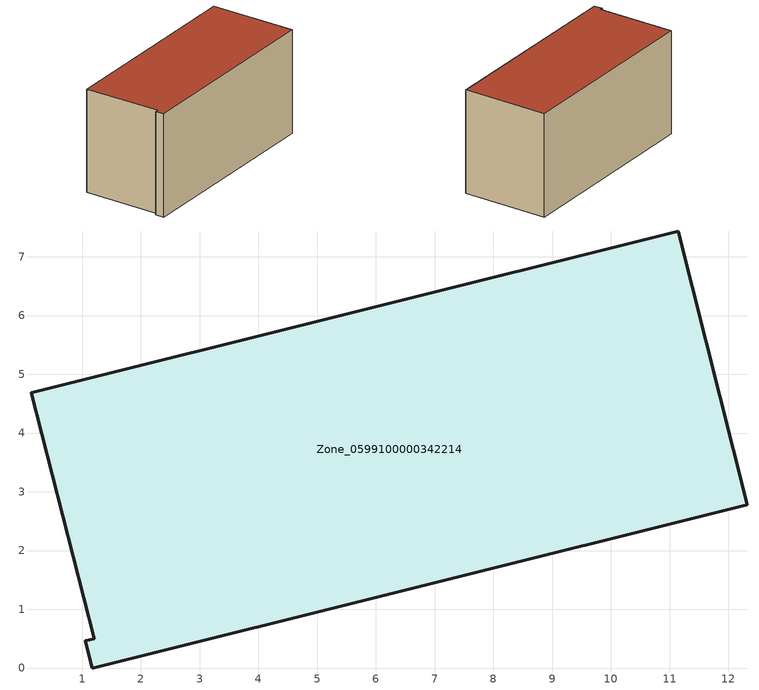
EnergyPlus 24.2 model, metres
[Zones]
Zone_0599100000342214
 floor ground (C_G): 1.17,0 1.05,0.47 1.2,0.49 0.13,4.68 11.15,7.44 12.32,2.78 z0
 wall outside (C_F): 12.32,2.78 11.15,7.44 0.13,4.68 1.2,0.49 1.05,0.47 1.17,0 12.32,2.78 z0:5.82
 roof outside (C_R): 1.05,0.47 1.17,0 12.32,2.78 11.15,7.44 0.13,4.68 1.2,0.49 z5.82
[BUILDING]
Pand.0599100000342214: North Axis=0; Terrain=City; Loads Convergence Tolerance Value=0.04; Temperature Convergence Tolerance Value=0.4; Solar Distribution=FullExterior; Maximum Number of Warmup Days=25; Minimum Number of Warmup Days=1
[Site:Location]
Rotterdam.The.Hague.AP_ZH_NLD Design_Conditions: Latitude=51.96; Longitude=4.45; Time Zone=1; Elevation=-4.5
[SITE:GROUNDTEMPERATURE:BUILDINGSURFACE]
18, 18, 18, 18, 18, 18, 18, 18, 18, 18, 18, 18
[MATERIAL] Thermal Absorptance=0.9; Solar Absorptance=0.7; Visible Absorptance=0.7
Name | Roughness | Thickness | Conductivity | Density | Specific Heat
G.TI.1992-2005 | MediumSmooth | 0.15 | 0.06 | 540 | 1210
F.TI.1992-2005 | Rough | 0.3 | 0.12 | 1920 | 840
R.TI.1992-2005 | MediumRough | 0.2 | 0.08 | 1500 | 1000
[CONSTRUCTION]
C_G: G.TI.1992-2005
C_F: F.TI.1992-2005
C_R: R.TI.1992-2005
[ZONE]
Zone_0599100000342214: Type=1; Multiplier=1; Ceiling Height=Autocalculate; Volume=Autocalculate; Floor Area=autocalculate; Part of Total Floor Area=Yes
[ZONEINFILTRATION:DESIGNFLOWRATE]
Infil_Zone_0599100000342214: Zone or ZoneList or Space or SpaceList=Zone_0599100000342214; Schedule=AlwaysOn; Design Flow Rate Calculation Method=Flow/Area; Flow Rate per Floor Area=0.0015; Constant Term Coefficient=1; Temperature Term Coefficient=0; Velocity Term Coefficient=0; Velocity Squared Term Coefficient=0
[HVACTEMPLATE:ZONE:IDEALLOADSAIRSYSTEM]
Zone_0599100000342214: Maximum Heating Supply Air Temperature=50; Minimum Cooling Supply Air Temperature=13; Maximum Heating Supply Air Humidity Ratio=0.0156; Minimum Cooling Supply Air Humidity Ratio=0.0077; Heating Limit=NoLimit; Cooling Limit=NoLimit; Dehumidification Control Type=ConstantSensibleHeatRatio; Cooling Sensible Heat Ratio=0.7; Dehumidification Setpoint=60; Humidification Control Type=None; Humidification Setpoint=30; Outdoor Air Method=None; Outdoor Air Flow Rate per Person=0.00944; Outdoor Air Flow Rate per Zone Floor Area=0; Outdoor Air Flow Rate per Zone=0; Demand Controlled Ventilation Type=None; Outdoor Air Economizer Type=NoEconomizer; Heat Recovery Type=None; Sensible Heat Recovery Effectiveness=0.7; Latent Heat Recovery Effectiveness=0.65
[ZONECONTROL:THERMOSTAT]
ThermostatControl_Zone_0599100000342214: Zone or ZoneList=Zone_0599100000342214; Control Type Schedule=DualSetpointControlType; Control 1=Thermostat_Zone_0599100000342214; Temperature Difference Between Cutout And Setpoint=0
[THERMOSTATSETPOINT:DUALSETPOINT]
Thermostat_Zone_0599100000342214: Heating Setpoint Temperature Schedule=HeatingSetpoint_Zone_0599100000342214; Cooling Setpoint Temperature Schedule=CoolingSetpoint_Zone_0599100000342214
[SCHEDULE:COMPACT]
HeatingSetpoint_Zone_0599100000342214: Through: 12/31, For: AllDays, Until: 24:00, 21
CoolingSetpoint_Zone_0599100000342214: Through: 12/31, For: AllDays, Until: 24:00, 24
DualSetpointControlType: Through: 12/31, For: AllDays, Until: 24:00, 4
AlwaysOn: Through: 12/31, For: AllDays, Until: 24:00, 1
